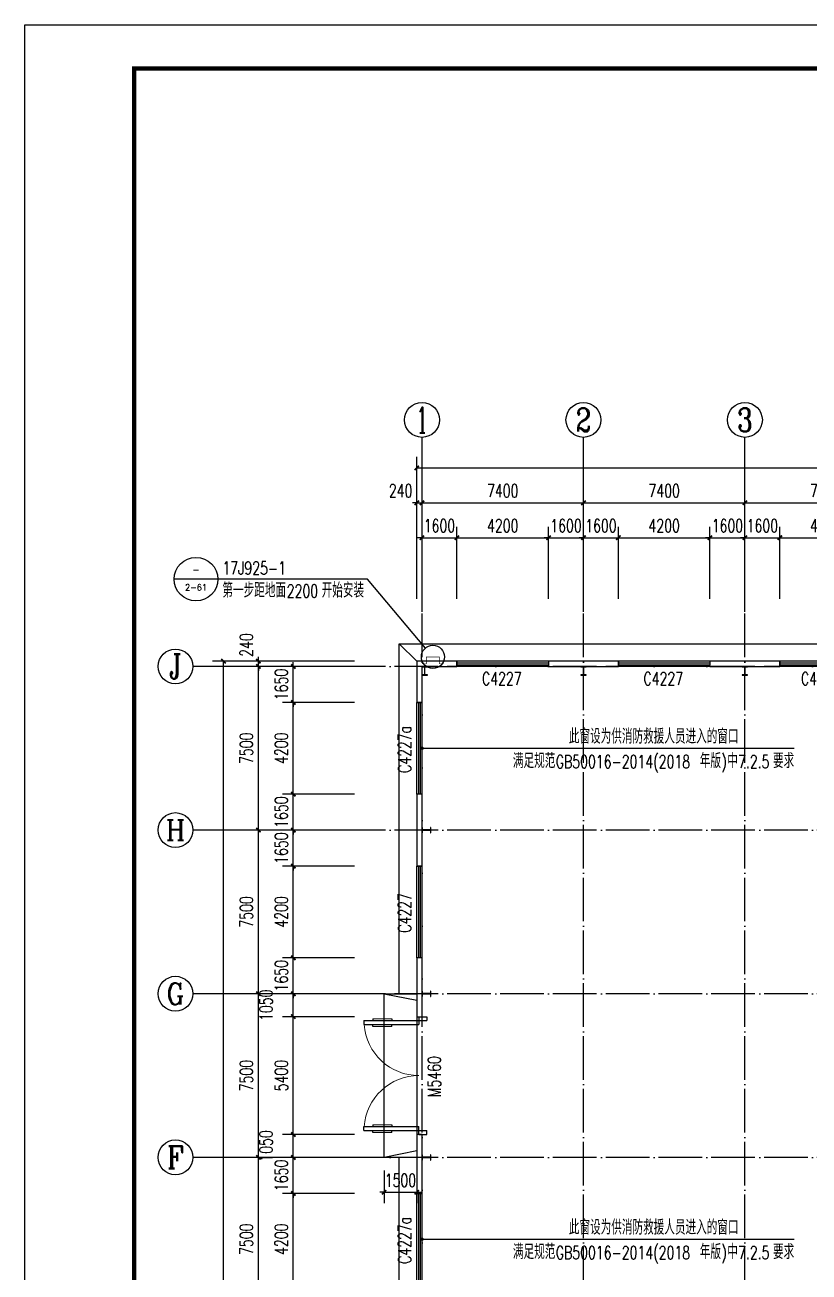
# Model space of a CAD drawing. Extents: x 13276711 to 13543385, y -848943 to -68012.
# Drawn here: x 13328185 to 13364126, y -257397 to -200243 of the extents above; entities that cross this region are included whole.
import ezdxf
from ezdxf.enums import TextEntityAlignment as Align

# ---------------------------------------------------------------- set-up
doc = ezdxf.new("R2010")
doc.units = 0
doc.header["$LTSCALE"] = 1000
doc.header["$MEASUREMENT"] = 0
doc.linetypes.add('DOTE', pattern=[2.42, 2, -0.2, 0.02, -0.2])
for name, color, linetype in [('AXIS', 3, 'Continuous'), ('AXIS_TEXT', 7, 'Continuous'), ('COLUMN', 2, 'Continuous'), ('DIM_LEAD', 3, 'Continuous'), ('DOTE', 1, 'DOTE'), ('PUB_DIM', 3, 'Continuous'), ('PUB_TEXT', 7, 'Continuous'), ('TK', 4, 'Continuous'), ('WALL-PARAPET', 6, 'Continuous'), ('WINDOW', 4, 'Continuous'), ('WINDOW_TEXT', 7, 'Continuous')]:
    doc.layers.add(name, color=color, linetype=linetype)
doc.styles.add('_TCH_AXIS', font='COMPLEX', dxfattribs={"bigfont": 'GBCBIG'})
doc.styles.add('_TCH_DIM', font='SIMPLEX', dxfattribs={"bigfont": 'GBCBIG'})
doc.styles.add('_TCH_DIM_T3', font='SIMPLEX', dxfattribs={"width": 0.705882, "bigfont": 'GBCBIG'})
doc.styles.add('_TCH_WINDOW', font='SIMPLEX', dxfattribs={"height": 3.5, "bigfont": 'GBCBIG'})
doc.styles.add('COMPLEX', font='COMPLEX')
doc.dimstyles.new('_TCH_ARCH&&200', dxfattribs={"dimtxt": 595, "dimasz": 200, "dimexe": 500, "dimexo": 600, "dimgap": 252.5, "dimtad": 1, "dimdec": 0, "dimzin": 0, "dimdsep": 46, "dimtxsty": '_TCH_DIM_T3', "dimblk": 'ARCHTICK', "dimcen": 0.09, "dimclrt": 7, "dimazin": 2, "dimtfac": 1, "dimtdec": 0, "dimtix": 1, "dimtmove": 2, "dimatfit": 3, "dimfxl": 0, "dimtolj": 1, "dimtzin": 0, "dimarcsym": 0})

# ---------------------------------------------------------------- blocks, each defined once
blk = doc.blocks.new('A$C797E1D2B')
at = {"layer": 'COLUMN'}
h = blk.add_hatch(color=256, dxfattribs=at)
h.paths.add_polyline_path([(125, 400), (250, 400), (250, 388), (130, 388), (130, 200), (125, 200)])
h.paths.add_polyline_path([(0, 400), (125, 400), (125, 200), (120, 200), (120, 388), (0, 388)])
h.paths.add_polyline_path([(0, 12), (120, 12), (120, 200), (125, 200), (125, 0), (0, 0)])
h.paths.add_polyline_path([(125, 200), (130, 200), (130, 12), (250, 12), (250, 0), (125, 0)])
blk.add_lwpolyline([(250, 0), (250, 12), (130, 12), (130, 388), (250, 388), (250, 400), (0, 400), (0, 388), (120, 388), (120, 12), (0, 12), (0, 0)], close=True, dxfattribs=at)
blk = doc.blocks.new('GeYuanFrame_27736213', base_point=(20.09, 4.53))
at = {"layer": 'TK'}
blk.add_lwpolyline([(20.09, 4.53), (20.09, 598.53), (1071.09, 598.53), (1071.09, 4.53)], close=True, dxfattribs=at)
at = {"layer": 'TK', "const_width": 1}
blk.add_lwpolyline([(45.09, 588.53), (1061.09, 588.53), (1061.09, 14.53), (45.09, 14.53)], close=True, dxfattribs=at)
blk = doc.blocks.new('$DorLib2D$00000011')
for p, q in [((-0.467, 0.471), (-0.467, -0.062)), ((-0.467, 0.471), (-0.433, 0.471)), ((-0.433, 0.471), (-0.433, 0.004)), ((0.433, 0.471), (0.433, 0.004)), ((0.467, 0.471), (0.433, 0.471)), ((0.467, 0.471), (0.467, -0.062)), ((-0.483, 0.396), (-0.467, 0.396)), ((-0.417, 0.396), (-0.433, 0.396)), ((0.417, 0.396), (0.433, 0.396)), ((0.483, 0.396), (0.467, 0.396)), ((-0.483, 0.235), (-0.467, 0.235)), ((-0.417, 0.235), (-0.433, 0.235)), ((0.417, 0.235), (0.433, 0.235)), ((0.483, 0.235), (0.467, 0.235)), ((-0.5, 0.004), (-0.433, 0.004)), ((-0.5, 0.004), (-0.5, -0.062)), ((0.5, 0.004), (0.433, 0.004)), ((0.5, 0.004), (0.5, -0.062)), ((-0.5, -0.062), (-0.467, -0.062)), ((0.5, -0.062), (0.467, -0.062))]:
    blk.add_line(p, q)
at = {"lineweight": 13}
for p, q in [((-0.483, 0.396), (-0.483, 0.235)), ((-0.417, 0.396), (-0.417, 0.235)), ((0.417, 0.396), (0.417, 0.235)), ((0.483, 0.396), (0.483, 0.235))]:
    blk.add_line(p, q, dxfattribs=at)
for centre, start, end in [((-0.467, 0.004), 0, 85.904), ((0.467, 0.004), 94.096, 180)]:
    blk.add_arc(centre, 0.467, start, end, dxfattribs=at)
blk = doc.blocks.new('$TCHSYS$WIN2D')
for p, q in [((-0.5, 0.5), (0.5, 0.5)), ((-0.5, 0.5), (-0.5, -0.5)), ((0.5, 0.5), (0.5, -0.5)), ((0.5, 0.167), (-0.5, 0.167)), ((0.5, -0.167), (-0.5, -0.167)), ((-0.5, -0.5), (0.5, -0.5))]:
    blk.add_line(p, q)
blk = doc.blocks.new('_AXISO')
blk.add_circle((0, 0), 0.5)
at = {"layer": 'AXIS_TEXT', "style": 'COMPLEX', "width": 1.041667}
blk.add_attdef('A', text='', height=0.56, dxfattribs=at).set_placement((-0.25, -0.28), (0.25, -0.28), align=Align.FIT)
blk = doc.blocks.new('_ArchTick')
at = {"color": 0, "linetype": 'ByBlock', "const_width": 0.4}
blk.add_lwpolyline([(-0.5, -0.5), (0.5, 0.5)], dxfattribs=at)
blk = doc.blocks.new('*D85')
at = {"layer": 'AXIS', "color": 0, "lineweight": -2}
for p, q in [((13343285, -229403), (13336785, -229403)), ((13337285, -289883), (13337285, -229403)), ((13343285, -289883), (13336785, -289883))]:
    blk.add_line(p, q, dxfattribs=at)
at = {"layer": 'Defpoints', "color": 0}
for p in [(13337285, -229403), (13343885, -229403), (13343885, -289883)]:
    blk.add_point(p, dxfattribs=at)
at = {"layer": 'AXIS', "color": 0, "lineweight": -2, "xscale": 200, "yscale": 200, "zscale": 200}
for p, rotation in [((13337285, -229403), 90), ((13337285, -289883), 270)]:
    blk.add_blockref('_ArchTick', p, dxfattribs=dict(at, rotation=rotation))
at = {"layer": 'AXIS', "color": 7, "insert": (13336735, -259643), "char_height": 595, "attachment_point": 5, "rotation": 90, "style": '_TCH_DIM_T3'}
blk.add_mtext('\\A1;60480', dxfattribs=at)
blk = doc.blocks.new('*D92')
at = {"layer": 'AXIS', "color": 0, "lineweight": -2}
for p, q in [((13343285, -252143), (13338385, -252143)), ((13338885, -259643), (13338885, -252143)), ((13343285, -259643), (13338385, -259643))]:
    blk.add_line(p, q, dxfattribs=at)
at = {"layer": 'Defpoints', "color": 0}
for p in [(13338885, -252143), (13343885, -252143), (13343885, -259643)]:
    blk.add_point(p, dxfattribs=at)
at = {"layer": 'AXIS', "color": 0, "lineweight": -2, "xscale": 200, "yscale": 200, "zscale": 200}
for p, rotation in [((13338885, -252143), 90), ((13338885, -259643), 270)]:
    blk.add_blockref('_ArchTick', p, dxfattribs=dict(at, rotation=rotation))
at = {"layer": 'AXIS', "color": 7, "insert": (13338335, -255893), "char_height": 595, "attachment_point": 5, "rotation": 90, "style": '_TCH_DIM_T3'}
blk.add_mtext('\\A1;7500', dxfattribs=at)
blk = doc.blocks.new('*D93')
at = {"layer": 'AXIS', "color": 0, "lineweight": -2}
for p, q in [((13343285, -244643), (13338385, -244643)), ((13338885, -252143), (13338885, -244643)), ((13343285, -252143), (13338385, -252143))]:
    blk.add_line(p, q, dxfattribs=at)
at = {"layer": 'Defpoints', "color": 0}
for p in [(13338885, -244643), (13343885, -244643), (13343885, -252143)]:
    blk.add_point(p, dxfattribs=at)
at = {"layer": 'AXIS', "color": 0, "lineweight": -2, "xscale": 200, "yscale": 200, "zscale": 200}
for p, rotation in [((13338885, -244643), 90), ((13338885, -252143), 270)]:
    blk.add_blockref('_ArchTick', p, dxfattribs=dict(at, rotation=rotation))
at = {"layer": 'AXIS', "color": 7, "insert": (13338335, -248393), "char_height": 595, "attachment_point": 5, "rotation": 90, "style": '_TCH_DIM_T3'}
blk.add_mtext('\\A1;7500', dxfattribs=at)
blk = doc.blocks.new('*D94')
at = {"layer": 'AXIS', "color": 0, "lineweight": -2}
for p, q in [((13343285, -237143), (13338385, -237143)), ((13338885, -244643), (13338885, -237143)), ((13343285, -244643), (13338385, -244643))]:
    blk.add_line(p, q, dxfattribs=at)
at = {"layer": 'Defpoints', "color": 0}
for p in [(13338885, -237143), (13343885, -237143), (13343885, -244643)]:
    blk.add_point(p, dxfattribs=at)
at = {"layer": 'AXIS', "color": 0, "lineweight": -2, "xscale": 200, "yscale": 200, "zscale": 200}
for p, rotation in [((13338885, -237143), 90), ((13338885, -244643), 270)]:
    blk.add_blockref('_ArchTick', p, dxfattribs=dict(at, rotation=rotation))
at = {"layer": 'AXIS', "color": 7, "insert": (13338335, -240893), "char_height": 595, "attachment_point": 5, "rotation": 90, "style": '_TCH_DIM_T3'}
blk.add_mtext('\\A1;7500', dxfattribs=at)
blk = doc.blocks.new('*D95')
at = {"layer": 'AXIS', "color": 0, "lineweight": -2}
for p, q in [((13343285, -229643), (13338385, -229643)), ((13338885, -237143), (13338885, -229643)), ((13343285, -237143), (13338385, -237143))]:
    blk.add_line(p, q, dxfattribs=at)
at = {"layer": 'Defpoints', "color": 0}
for p in [(13338885, -229643), (13343885, -229643), (13343885, -237143)]:
    blk.add_point(p, dxfattribs=at)
at = {"layer": 'AXIS', "color": 0, "lineweight": -2, "xscale": 200, "yscale": 200, "zscale": 200}
for p, rotation in [((13338885, -229643), 90), ((13338885, -237143), 270)]:
    blk.add_blockref('_ArchTick', p, dxfattribs=dict(at, rotation=rotation))
at = {"layer": 'AXIS', "color": 7, "insert": (13338335, -233393), "char_height": 595, "attachment_point": 5, "rotation": 90, "style": '_TCH_DIM_T3'}
blk.add_mtext('\\A1;7500', dxfattribs=at)
blk = doc.blocks.new('*D96')
at = {"layer": 'AXIS', "color": 0, "lineweight": -2}
for p, q in [((13343285, -229403), (13338385, -229403)), ((13343285, -229643), (13338385, -229643)), ((13338885, -229403), (13338885, -229203)), ((13338885, -229643), (13338885, -229403)), ((13338885, -229643), (13338885, -229843))]:
    blk.add_line(p, q, dxfattribs=at)
at = {"layer": 'Defpoints', "color": 0}
for p in [(13338885, -229403), (13343885, -229403), (13343885, -229643)]:
    blk.add_point(p, dxfattribs=at)
at = {"layer": 'AXIS', "color": 0, "lineweight": -2, "xscale": 200, "yscale": 200, "zscale": 200}
for p, rotation in [((13338885, -229403), 270), ((13338885, -229643), 90)]:
    blk.add_blockref('_ArchTick', p, dxfattribs=dict(at, rotation=rotation))
at = {"layer": 'AXIS', "color": 7, "insert": (13338335, -228663), "char_height": 595, "attachment_point": 5, "rotation": 90, "style": '_TCH_DIM_T3'}
blk.add_mtext('\\A1;240', dxfattribs=at)
blk = doc.blocks.new('*D97')
at = {"layer": 'AXIS', "color": 0, "lineweight": -2}
for p, q in [((13346145, -226543), (13346145, -220043)), ((13509425, -226543), (13509425, -220043)), ((13346145, -220543), (13509425, -220543))]:
    blk.add_line(p, q, dxfattribs=at)
at = {"layer": 'Defpoints', "color": 0}
for p in [(13509425, -220543), (13346145, -227143), (13509425, -227143)]:
    blk.add_point(p, dxfattribs=at)
at = {"layer": 'AXIS', "color": 0, "lineweight": -2, "xscale": 200, "yscale": 200, "zscale": 200, "rotation": 180}
blk.add_blockref('_ArchTick', (13346145, -220543), dxfattribs=at)
at = {"layer": 'AXIS', "color": 0, "lineweight": -2, "xscale": 200, "yscale": 200, "zscale": 200}
blk.add_blockref('_ArchTick', (13509425, -220543), dxfattribs=at)
at = {"layer": 'AXIS', "color": 7, "insert": (13427785, -219993), "char_height": 595, "attachment_point": 5, "style": '_TCH_DIM_T3'}
blk.add_mtext('\\A1;163280', dxfattribs=at)
blk = doc.blocks.new('*D98')
at = {"layer": 'AXIS', "color": 0, "lineweight": -2}
for p, q in [((13346145, -226543), (13346145, -221643)), ((13346385, -226543), (13346385, -221643)), ((13346145, -222143), (13345945, -222143)), ((13346145, -222143), (13346385, -222143)), ((13346385, -222143), (13346585, -222143))]:
    blk.add_line(p, q, dxfattribs=at)
at = {"layer": 'Defpoints', "color": 0}
for p in [(13346385, -222143), (13346145, -227143), (13346385, -227143)]:
    blk.add_point(p, dxfattribs=at)
at = {"layer": 'AXIS', "color": 0, "lineweight": -2, "xscale": 200, "yscale": 200, "zscale": 200}
blk.add_blockref('_ArchTick', (13346145, -222143), dxfattribs=at)
at = {"layer": 'AXIS', "color": 0, "lineweight": -2, "xscale": 200, "yscale": 200, "zscale": 200, "rotation": 180}
blk.add_blockref('_ArchTick', (13346385, -222143), dxfattribs=at)
at = {"layer": 'AXIS', "color": 7, "insert": (13345405, -221593), "char_height": 595, "attachment_point": 5, "style": '_TCH_DIM_T3'}
blk.add_mtext('\\A1;240', dxfattribs=at)
blk = doc.blocks.new('*D99')
at = {"layer": 'AXIS', "color": 0, "lineweight": -2}
for p, q in [((13346385, -226543), (13346385, -221643)), ((13353785, -226543), (13353785, -221643)), ((13346385, -222143), (13353785, -222143))]:
    blk.add_line(p, q, dxfattribs=at)
at = {"layer": 'Defpoints', "color": 0}
for p in [(13353785, -222143), (13346385, -227143), (13353785, -227143)]:
    blk.add_point(p, dxfattribs=at)
at = {"layer": 'AXIS', "color": 0, "lineweight": -2, "xscale": 200, "yscale": 200, "zscale": 200, "rotation": 180}
blk.add_blockref('_ArchTick', (13346385, -222143), dxfattribs=at)
at = {"layer": 'AXIS', "color": 0, "lineweight": -2, "xscale": 200, "yscale": 200, "zscale": 200}
blk.add_blockref('_ArchTick', (13353785, -222143), dxfattribs=at)
at = {"layer": 'AXIS', "color": 7, "insert": (13350085, -221593), "char_height": 595, "attachment_point": 5, "style": '_TCH_DIM_T3'}
blk.add_mtext('\\A1;7400', dxfattribs=at)
blk = doc.blocks.new('*D100')
at = {"layer": 'AXIS', "color": 0, "lineweight": -2}
for p, q in [((13353785, -226543), (13353785, -221643)), ((13361185, -226543), (13361185, -221643)), ((13353785, -222143), (13361185, -222143))]:
    blk.add_line(p, q, dxfattribs=at)
at = {"layer": 'Defpoints', "color": 0}
for p in [(13361185, -222143), (13353785, -227143), (13361185, -227143)]:
    blk.add_point(p, dxfattribs=at)
at = {"layer": 'AXIS', "color": 0, "lineweight": -2, "xscale": 200, "yscale": 200, "zscale": 200, "rotation": 180}
blk.add_blockref('_ArchTick', (13353785, -222143), dxfattribs=at)
at = {"layer": 'AXIS', "color": 0, "lineweight": -2, "xscale": 200, "yscale": 200, "zscale": 200}
blk.add_blockref('_ArchTick', (13361185, -222143), dxfattribs=at)
at = {"layer": 'AXIS', "color": 7, "insert": (13357485, -221593), "char_height": 595, "attachment_point": 5, "style": '_TCH_DIM_T3'}
blk.add_mtext('\\A1;7400', dxfattribs=at)
blk = doc.blocks.new('*D101')
at = {"layer": 'AXIS', "color": 0, "lineweight": -2}
for p, q in [((13361185, -226543), (13361185, -221643)), ((13368585, -226543), (13368585, -221643)), ((13361185, -222143), (13368585, -222143))]:
    blk.add_line(p, q, dxfattribs=at)
at = {"layer": 'Defpoints', "color": 0}
for p in [(13368585, -222143), (13361185, -227143), (13368585, -227143)]:
    blk.add_point(p, dxfattribs=at)
at = {"layer": 'AXIS', "color": 0, "lineweight": -2, "xscale": 200, "yscale": 200, "zscale": 200, "rotation": 180}
blk.add_blockref('_ArchTick', (13361185, -222143), dxfattribs=at)
at = {"layer": 'AXIS', "color": 0, "lineweight": -2, "xscale": 200, "yscale": 200, "zscale": 200}
blk.add_blockref('_ArchTick', (13368585, -222143), dxfattribs=at)
at = {"layer": 'AXIS', "color": 7, "insert": (13364885, -221593), "char_height": 595, "attachment_point": 5, "style": '_TCH_DIM_T3'}
blk.add_mtext('\\A1;7400', dxfattribs=at)
blk = doc.blocks.new('*D406')
at = {"layer": 'Defpoints', "color": 0}
for p in [(13340485, -253793), (13343885, -253793), (13343885, -257993)]:
    blk.add_point(p, dxfattribs=at)
at = {"layer": 'PUB_DIM', "color": 0, "lineweight": -2}
for p, q in [((13343285, -253793), (13339985, -253793)), ((13340485, -257993), (13340485, -253793)), ((13343285, -257993), (13339985, -257993))]:
    blk.add_line(p, q, dxfattribs=at)
at = {"layer": 'PUB_DIM', "color": 0, "lineweight": -2, "xscale": 200, "yscale": 200, "zscale": 200}
for p, rotation in [((13340485, -253793), 90), ((13340485, -257993), 270)]:
    blk.add_blockref('_ArchTick', p, dxfattribs=dict(at, rotation=rotation))
at = {"layer": 'PUB_DIM', "color": 7, "insert": (13339935, -255893), "char_height": 595, "attachment_point": 5, "rotation": 90, "style": '_TCH_DIM_T3'}
blk.add_mtext('\\A1;4200', dxfattribs=at)
blk = doc.blocks.new('*D407')
at = {"layer": 'Defpoints', "color": 0}
for p in [(13340485, -252143), (13343885, -252143), (13343885, -253793)]:
    blk.add_point(p, dxfattribs=at)
at = {"layer": 'PUB_DIM', "color": 0, "lineweight": -2}
for p, q in [((13340485, -252143), (13340485, -251943)), ((13343285, -252143), (13339985, -252143)), ((13340485, -253793), (13340485, -252143)), ((13343285, -253793), (13339985, -253793)), ((13340485, -253793), (13340485, -253993))]:
    blk.add_line(p, q, dxfattribs=at)
at = {"layer": 'PUB_DIM', "color": 0, "lineweight": -2, "xscale": 200, "yscale": 200, "zscale": 200}
for p, rotation in [((13340485, -252143), 270), ((13340485, -253793), 90)]:
    blk.add_blockref('_ArchTick', p, dxfattribs=dict(at, rotation=rotation))
at = {"layer": 'PUB_DIM', "color": 7, "insert": (13339935, -252968), "char_height": 595, "attachment_point": 5, "rotation": 90, "style": '_TCH_DIM_T3'}
blk.add_mtext('\\A1;1650', dxfattribs=at)
blk = doc.blocks.new('*D408')
at = {"layer": 'Defpoints', "color": 0}
for p in [(13340485, -251093), (13343885, -251093), (13343885, -252143)]:
    blk.add_point(p, dxfattribs=at)
at = {"layer": 'PUB_DIM', "color": 0, "lineweight": -2}
for p, q in [((13343285, -251093), (13339985, -251093)), ((13340485, -252143), (13340485, -251093)), ((13343285, -252143), (13339985, -252143))]:
    blk.add_line(p, q, dxfattribs=at)
at = {"layer": 'PUB_DIM', "color": 0, "lineweight": -2, "xscale": 200, "yscale": 200, "zscale": 200}
for p, rotation in [((13340485, -251093), 90), ((13340485, -252143), 270)]:
    blk.add_blockref('_ArchTick', p, dxfattribs=dict(at, rotation=rotation))
at = {"layer": 'PUB_DIM', "color": 7, "insert": (13339235, -251618), "char_height": 595, "attachment_point": 5, "rotation": 90, "style": '_TCH_DIM_T3'}
blk.add_mtext('\\A1;1050', dxfattribs=at)
blk = doc.blocks.new('*D409')
at = {"layer": 'Defpoints', "color": 0}
for p in [(13340485, -245693), (13343885, -245693), (13343885, -251093)]:
    blk.add_point(p, dxfattribs=at)
at = {"layer": 'PUB_DIM', "color": 0, "lineweight": -2}
for p, q in [((13343285, -245693), (13339985, -245693)), ((13340485, -251093), (13340485, -245693)), ((13343285, -251093), (13339985, -251093))]:
    blk.add_line(p, q, dxfattribs=at)
at = {"layer": 'PUB_DIM', "color": 0, "lineweight": -2, "xscale": 200, "yscale": 200, "zscale": 200}
for p, rotation in [((13340485, -245693), 90), ((13340485, -251093), 270)]:
    blk.add_blockref('_ArchTick', p, dxfattribs=dict(at, rotation=rotation))
at = {"layer": 'PUB_DIM', "color": 7, "insert": (13339935, -248393), "char_height": 595, "attachment_point": 5, "rotation": 90, "style": '_TCH_DIM_T3'}
blk.add_mtext('\\A1;5400', dxfattribs=at)
blk = doc.blocks.new('*D410')
at = {"layer": 'Defpoints', "color": 0}
for p in [(13340485, -244643), (13343885, -244643), (13343885, -245693)]:
    blk.add_point(p, dxfattribs=at)
at = {"layer": 'PUB_DIM', "color": 0, "lineweight": -2}
for p, q in [((13343285, -244643), (13339985, -244643)), ((13340485, -245693), (13340485, -244643)), ((13343285, -245693), (13339985, -245693))]:
    blk.add_line(p, q, dxfattribs=at)
at = {"layer": 'PUB_DIM', "color": 0, "lineweight": -2, "xscale": 200, "yscale": 200, "zscale": 200}
for p, rotation in [((13340485, -244643), 90), ((13340485, -245693), 270)]:
    blk.add_blockref('_ArchTick', p, dxfattribs=dict(at, rotation=rotation))
at = {"layer": 'PUB_DIM', "color": 7, "insert": (13339235, -245168), "char_height": 595, "attachment_point": 5, "rotation": 90, "style": '_TCH_DIM_T3'}
blk.add_mtext('\\A1;1050', dxfattribs=at)
blk = doc.blocks.new('*D411')
at = {"layer": 'Defpoints', "color": 0}
for p in [(13340485, -242993), (13343885, -242993), (13343885, -244643)]:
    blk.add_point(p, dxfattribs=at)
at = {"layer": 'PUB_DIM', "color": 0, "lineweight": -2}
for p, q in [((13340485, -242993), (13340485, -242793)), ((13343285, -242993), (13339985, -242993)), ((13340485, -244643), (13340485, -242993)), ((13343285, -244643), (13339985, -244643)), ((13340485, -244643), (13340485, -244843))]:
    blk.add_line(p, q, dxfattribs=at)
at = {"layer": 'PUB_DIM', "color": 0, "lineweight": -2, "xscale": 200, "yscale": 200, "zscale": 200}
for p, rotation in [((13340485, -242993), 270), ((13340485, -244643), 90)]:
    blk.add_blockref('_ArchTick', p, dxfattribs=dict(at, rotation=rotation))
at = {"layer": 'PUB_DIM', "color": 7, "insert": (13339935, -243818), "char_height": 595, "attachment_point": 5, "rotation": 90, "style": '_TCH_DIM_T3'}
blk.add_mtext('\\A1;1650', dxfattribs=at)
blk = doc.blocks.new('*D412')
at = {"layer": 'Defpoints', "color": 0}
for p in [(13340485, -238793), (13343885, -238793), (13343885, -242993)]:
    blk.add_point(p, dxfattribs=at)
at = {"layer": 'PUB_DIM', "color": 0, "lineweight": -2}
for p, q in [((13343285, -238793), (13339985, -238793)), ((13340485, -242993), (13340485, -238793)), ((13343285, -242993), (13339985, -242993))]:
    blk.add_line(p, q, dxfattribs=at)
at = {"layer": 'PUB_DIM', "color": 0, "lineweight": -2, "xscale": 200, "yscale": 200, "zscale": 200}
for p, rotation in [((13340485, -238793), 90), ((13340485, -242993), 270)]:
    blk.add_blockref('_ArchTick', p, dxfattribs=dict(at, rotation=rotation))
at = {"layer": 'PUB_DIM', "color": 7, "insert": (13339935, -240893), "char_height": 595, "attachment_point": 5, "rotation": 90, "style": '_TCH_DIM_T3'}
blk.add_mtext('\\A1;4200', dxfattribs=at)
blk = doc.blocks.new('*D413')
at = {"layer": 'Defpoints', "color": 0}
for p in [(13340485, -237143), (13343885, -237143), (13343885, -238793)]:
    blk.add_point(p, dxfattribs=at)
at = {"layer": 'PUB_DIM', "color": 0, "lineweight": -2}
for p, q in [((13343285, -237143), (13339985, -237143)), ((13340485, -237143), (13340485, -236943)), ((13340485, -238793), (13340485, -237143)), ((13343285, -238793), (13339985, -238793)), ((13340485, -238793), (13340485, -238993))]:
    blk.add_line(p, q, dxfattribs=at)
at = {"layer": 'PUB_DIM', "color": 0, "lineweight": -2, "xscale": 200, "yscale": 200, "zscale": 200}
for p, rotation in [((13340485, -237143), 270), ((13340485, -238793), 90)]:
    blk.add_blockref('_ArchTick', p, dxfattribs=dict(at, rotation=rotation))
at = {"layer": 'PUB_DIM', "color": 7, "insert": (13339935, -237968), "char_height": 595, "attachment_point": 5, "rotation": 90, "style": '_TCH_DIM_T3'}
blk.add_mtext('\\A1;1650', dxfattribs=at)
blk = doc.blocks.new('*D414')
at = {"layer": 'Defpoints', "color": 0}
for p in [(13340485, -235493), (13343885, -235493), (13343885, -237143)]:
    blk.add_point(p, dxfattribs=at)
at = {"layer": 'PUB_DIM', "color": 0, "lineweight": -2}
for p, q in [((13340485, -235493), (13340485, -235293)), ((13343285, -235493), (13339985, -235493)), ((13340485, -237143), (13340485, -235493)), ((13343285, -237143), (13339985, -237143)), ((13340485, -237143), (13340485, -237343))]:
    blk.add_line(p, q, dxfattribs=at)
at = {"layer": 'PUB_DIM', "color": 0, "lineweight": -2, "xscale": 200, "yscale": 200, "zscale": 200}
for p, rotation in [((13340485, -235493), 270), ((13340485, -237143), 90)]:
    blk.add_blockref('_ArchTick', p, dxfattribs=dict(at, rotation=rotation))
at = {"layer": 'PUB_DIM', "color": 7, "insert": (13339935, -236318), "char_height": 595, "attachment_point": 5, "rotation": 90, "style": '_TCH_DIM_T3'}
blk.add_mtext('\\A1;1650', dxfattribs=at)
blk = doc.blocks.new('*D415')
at = {"layer": 'Defpoints', "color": 0}
for p in [(13340485, -231293), (13343885, -231293), (13343885, -235493)]:
    blk.add_point(p, dxfattribs=at)
at = {"layer": 'PUB_DIM', "color": 0, "lineweight": -2}
for p, q in [((13343285, -231293), (13339985, -231293)), ((13340485, -235493), (13340485, -231293)), ((13343285, -235493), (13339985, -235493))]:
    blk.add_line(p, q, dxfattribs=at)
at = {"layer": 'PUB_DIM', "color": 0, "lineweight": -2, "xscale": 200, "yscale": 200, "zscale": 200}
for p, rotation in [((13340485, -231293), 90), ((13340485, -235493), 270)]:
    blk.add_blockref('_ArchTick', p, dxfattribs=dict(at, rotation=rotation))
at = {"layer": 'PUB_DIM', "color": 7, "insert": (13339935, -233393), "char_height": 595, "attachment_point": 5, "rotation": 90, "style": '_TCH_DIM_T3'}
blk.add_mtext('\\A1;4200', dxfattribs=at)
blk = doc.blocks.new('*D416')
at = {"layer": 'Defpoints', "color": 0}
for p in [(13340485, -229643), (13343885, -229643), (13343885, -231293)]:
    blk.add_point(p, dxfattribs=at)
at = {"layer": 'PUB_DIM', "color": 0, "lineweight": -2}
for p, q in [((13343285, -229643), (13339985, -229643)), ((13340485, -229643), (13340485, -229443)), ((13340485, -231293), (13340485, -229643)), ((13343285, -231293), (13339985, -231293)), ((13340485, -231293), (13340485, -231493))]:
    blk.add_line(p, q, dxfattribs=at)
at = {"layer": 'PUB_DIM', "color": 0, "lineweight": -2, "xscale": 200, "yscale": 200, "zscale": 200}
for p, rotation in [((13340485, -229643), 270), ((13340485, -231293), 90)]:
    blk.add_blockref('_ArchTick', p, dxfattribs=dict(at, rotation=rotation))
at = {"layer": 'PUB_DIM', "color": 7, "insert": (13339935, -230468), "char_height": 595, "attachment_point": 5, "rotation": 90, "style": '_TCH_DIM_T3'}
blk.add_mtext('\\A1;1650', dxfattribs=at)
blk = doc.blocks.new('*D417')
at = {"layer": 'Defpoints', "color": 0}
for p in [(13347985, -223743), (13346385, -227143), (13347985, -227143)]:
    blk.add_point(p, dxfattribs=at)
at = {"layer": 'PUB_DIM', "color": 0, "lineweight": -2}
for p, q in [((13346385, -226543), (13346385, -223243)), ((13347985, -226543), (13347985, -223243)), ((13346385, -223743), (13346185, -223743)), ((13346385, -223743), (13347985, -223743)), ((13347985, -223743), (13348185, -223743))]:
    blk.add_line(p, q, dxfattribs=at)
at = {"layer": 'PUB_DIM', "color": 0, "lineweight": -2, "xscale": 200, "yscale": 200, "zscale": 200}
blk.add_blockref('_ArchTick', (13346385, -223743), dxfattribs=at)
at = {"layer": 'PUB_DIM', "color": 0, "lineweight": -2, "xscale": 200, "yscale": 200, "zscale": 200, "rotation": 180}
blk.add_blockref('_ArchTick', (13347985, -223743), dxfattribs=at)
at = {"layer": 'PUB_DIM', "color": 7, "insert": (13347185, -223193), "char_height": 595, "attachment_point": 5, "style": '_TCH_DIM_T3'}
blk.add_mtext('\\A1;1600', dxfattribs=at)
blk = doc.blocks.new('*D418')
at = {"layer": 'Defpoints', "color": 0}
for p in [(13352185, -223743), (13347985, -227143), (13352185, -227143)]:
    blk.add_point(p, dxfattribs=at)
at = {"layer": 'PUB_DIM', "color": 0, "lineweight": -2}
for p, q in [((13347985, -226543), (13347985, -223243)), ((13352185, -226543), (13352185, -223243)), ((13347985, -223743), (13352185, -223743))]:
    blk.add_line(p, q, dxfattribs=at)
at = {"layer": 'PUB_DIM', "color": 0, "lineweight": -2, "xscale": 200, "yscale": 200, "zscale": 200, "rotation": 180}
blk.add_blockref('_ArchTick', (13347985, -223743), dxfattribs=at)
at = {"layer": 'PUB_DIM', "color": 0, "lineweight": -2, "xscale": 200, "yscale": 200, "zscale": 200}
blk.add_blockref('_ArchTick', (13352185, -223743), dxfattribs=at)
at = {"layer": 'PUB_DIM', "color": 7, "insert": (13350085, -223193), "char_height": 595, "attachment_point": 5, "style": '_TCH_DIM_T3'}
blk.add_mtext('\\A1;4200', dxfattribs=at)
blk = doc.blocks.new('*D419')
at = {"layer": 'Defpoints', "color": 0}
for p in [(13353785, -223743), (13352185, -227143), (13353785, -227143)]:
    blk.add_point(p, dxfattribs=at)
at = {"layer": 'PUB_DIM', "color": 0, "lineweight": -2}
for p, q in [((13352185, -226543), (13352185, -223243)), ((13353785, -226543), (13353785, -223243)), ((13352185, -223743), (13351985, -223743)), ((13352185, -223743), (13353785, -223743)), ((13353785, -223743), (13353985, -223743))]:
    blk.add_line(p, q, dxfattribs=at)
at = {"layer": 'PUB_DIM', "color": 0, "lineweight": -2, "xscale": 200, "yscale": 200, "zscale": 200}
blk.add_blockref('_ArchTick', (13352185, -223743), dxfattribs=at)
at = {"layer": 'PUB_DIM', "color": 0, "lineweight": -2, "xscale": 200, "yscale": 200, "zscale": 200, "rotation": 180}
blk.add_blockref('_ArchTick', (13353785, -223743), dxfattribs=at)
at = {"layer": 'PUB_DIM', "color": 7, "insert": (13352985, -223193), "char_height": 595, "attachment_point": 5, "style": '_TCH_DIM_T3'}
blk.add_mtext('\\A1;1600', dxfattribs=at)
blk = doc.blocks.new('*D420')
at = {"layer": 'Defpoints', "color": 0}
for p in [(13355385, -223743), (13353785, -227143), (13355385, -227143)]:
    blk.add_point(p, dxfattribs=at)
at = {"layer": 'PUB_DIM', "color": 0, "lineweight": -2}
for p, q in [((13353785, -226543), (13353785, -223243)), ((13355385, -226543), (13355385, -223243)), ((13353785, -223743), (13353585, -223743)), ((13353785, -223743), (13355385, -223743)), ((13355385, -223743), (13355585, -223743))]:
    blk.add_line(p, q, dxfattribs=at)
at = {"layer": 'PUB_DIM', "color": 0, "lineweight": -2, "xscale": 200, "yscale": 200, "zscale": 200}
blk.add_blockref('_ArchTick', (13353785, -223743), dxfattribs=at)
at = {"layer": 'PUB_DIM', "color": 0, "lineweight": -2, "xscale": 200, "yscale": 200, "zscale": 200, "rotation": 180}
blk.add_blockref('_ArchTick', (13355385, -223743), dxfattribs=at)
at = {"layer": 'PUB_DIM', "color": 7, "insert": (13354585, -223193), "char_height": 595, "attachment_point": 5, "style": '_TCH_DIM_T3'}
blk.add_mtext('\\A1;1600', dxfattribs=at)
blk = doc.blocks.new('*D421')
at = {"layer": 'Defpoints', "color": 0}
for p in [(13359585, -223743), (13355385, -227143), (13359585, -227143)]:
    blk.add_point(p, dxfattribs=at)
at = {"layer": 'PUB_DIM', "color": 0, "lineweight": -2}
for p, q in [((13355385, -226543), (13355385, -223243)), ((13359585, -226543), (13359585, -223243)), ((13355385, -223743), (13359585, -223743))]:
    blk.add_line(p, q, dxfattribs=at)
at = {"layer": 'PUB_DIM', "color": 0, "lineweight": -2, "xscale": 200, "yscale": 200, "zscale": 200, "rotation": 180}
blk.add_blockref('_ArchTick', (13355385, -223743), dxfattribs=at)
at = {"layer": 'PUB_DIM', "color": 0, "lineweight": -2, "xscale": 200, "yscale": 200, "zscale": 200}
blk.add_blockref('_ArchTick', (13359585, -223743), dxfattribs=at)
at = {"layer": 'PUB_DIM', "color": 7, "insert": (13357485, -223193), "char_height": 595, "attachment_point": 5, "style": '_TCH_DIM_T3'}
blk.add_mtext('\\A1;4200', dxfattribs=at)
blk = doc.blocks.new('*D422')
at = {"layer": 'Defpoints', "color": 0}
for p in [(13361185, -223743), (13359585, -227143), (13361185, -227143)]:
    blk.add_point(p, dxfattribs=at)
at = {"layer": 'PUB_DIM', "color": 0, "lineweight": -2}
for p, q in [((13359585, -226543), (13359585, -223243)), ((13361185, -226543), (13361185, -223243)), ((13359585, -223743), (13359385, -223743)), ((13359585, -223743), (13361185, -223743)), ((13361185, -223743), (13361385, -223743))]:
    blk.add_line(p, q, dxfattribs=at)
at = {"layer": 'PUB_DIM', "color": 0, "lineweight": -2, "xscale": 200, "yscale": 200, "zscale": 200}
blk.add_blockref('_ArchTick', (13359585, -223743), dxfattribs=at)
at = {"layer": 'PUB_DIM', "color": 0, "lineweight": -2, "xscale": 200, "yscale": 200, "zscale": 200, "rotation": 180}
blk.add_blockref('_ArchTick', (13361185, -223743), dxfattribs=at)
at = {"layer": 'PUB_DIM', "color": 7, "insert": (13360385, -223193), "char_height": 595, "attachment_point": 5, "style": '_TCH_DIM_T3'}
blk.add_mtext('\\A1;1600', dxfattribs=at)
blk = doc.blocks.new('*D423')
at = {"layer": 'Defpoints', "color": 0}
for p in [(13362785, -223743), (13361185, -227143), (13362785, -227143)]:
    blk.add_point(p, dxfattribs=at)
at = {"layer": 'PUB_DIM', "color": 0, "lineweight": -2}
for p, q in [((13361185, -226543), (13361185, -223243)), ((13362785, -226543), (13362785, -223243)), ((13361185, -223743), (13360985, -223743)), ((13361185, -223743), (13362785, -223743)), ((13362785, -223743), (13362985, -223743))]:
    blk.add_line(p, q, dxfattribs=at)
at = {"layer": 'PUB_DIM', "color": 0, "lineweight": -2, "xscale": 200, "yscale": 200, "zscale": 200}
blk.add_blockref('_ArchTick', (13361185, -223743), dxfattribs=at)
at = {"layer": 'PUB_DIM', "color": 0, "lineweight": -2, "xscale": 200, "yscale": 200, "zscale": 200, "rotation": 180}
blk.add_blockref('_ArchTick', (13362785, -223743), dxfattribs=at)
at = {"layer": 'PUB_DIM', "color": 7, "insert": (13361985, -223193), "char_height": 595, "attachment_point": 5, "style": '_TCH_DIM_T3'}
blk.add_mtext('\\A1;1600', dxfattribs=at)
blk = doc.blocks.new('*D424')
at = {"layer": 'Defpoints', "color": 0}
for p in [(13366985, -223743), (13362785, -227143), (13366985, -227143)]:
    blk.add_point(p, dxfattribs=at)
at = {"layer": 'PUB_DIM', "color": 0, "lineweight": -2}
for p, q in [((13362785, -226543), (13362785, -223243)), ((13366985, -226543), (13366985, -223243)), ((13362785, -223743), (13366985, -223743))]:
    blk.add_line(p, q, dxfattribs=at)
at = {"layer": 'PUB_DIM', "color": 0, "lineweight": -2, "xscale": 200, "yscale": 200, "zscale": 200, "rotation": 180}
blk.add_blockref('_ArchTick', (13362785, -223743), dxfattribs=at)
at = {"layer": 'PUB_DIM', "color": 0, "lineweight": -2, "xscale": 200, "yscale": 200, "zscale": 200}
blk.add_blockref('_ArchTick', (13366985, -223743), dxfattribs=at)
at = {"layer": 'PUB_DIM', "color": 7, "insert": (13364885, -223193), "char_height": 595, "attachment_point": 5, "style": '_TCH_DIM_T3'}
blk.add_mtext('\\A1;4200', dxfattribs=at)
blk = doc.blocks.new('*D690')
at = {"layer": 'Defpoints', "color": 0}
for p in [(13344645, -252143), (13346145, -252143), (13346145, -253743)]:
    blk.add_point(p, dxfattribs=at)
at = {"layer": 'PUB_DIM', "color": 0, "lineweight": -2}
for p, q in [((13344645, -252743), (13344645, -254243)), ((13346145, -252743), (13346145, -254243)), ((13344645, -253743), (13344445, -253743)), ((13344645, -253743), (13346145, -253743)), ((13346145, -253743), (13346345, -253743))]:
    blk.add_line(p, q, dxfattribs=at)
at = {"layer": 'PUB_DIM', "color": 0, "lineweight": -2, "xscale": 200, "yscale": 200, "zscale": 200}
blk.add_blockref('_ArchTick', (13344645, -253743), dxfattribs=at)
at = {"layer": 'PUB_DIM', "color": 0, "lineweight": -2, "xscale": 200, "yscale": 200, "zscale": 200, "rotation": 180}
blk.add_blockref('_ArchTick', (13346145, -253743), dxfattribs=at)
at = {"layer": 'PUB_DIM', "color": 7, "insert": (13345395, -253193), "char_height": 595, "attachment_point": 5, "style": '_TCH_DIM_T3'}
blk.add_mtext('\\A1;1500', dxfattribs=at)

msp = doc.modelspace()

# ---------------------------------------------------------------- linework, layer by layer
at = {"ltscale": 0.5}
for p, q in [((13346144.8, -229403.1), (13345344.8, -228603.1)), ((13344644.8, -244643.1), (13346144.8, -244943.1)), ((13346144.8, -251843.1), (13344644.8, -252143.1))]:
    msp.add_line(p, q, dxfattribs=at)
for points in [[(13345344.8, -244643.1), (13345344.8, -228603.1), (13368584.8, -228603.1)], [(13346144.8, -252143.1), (13344644.8, -252143.1), (13344644.8, -244643.1), (13346144.8, -244643.1)], [(13345344.8, -267143.1), (13345344.8, -252143.1)]]:
    msp.add_lwpolyline(points, dxfattribs=at)
at = {"const_width": 30}
msp.add_lwpolyline([(13346384.8, -229523.1), (13346584.8, -229523.1), (13346584.8, -229203.1), (13347184.8, -229203.1), (13347184.8, -229523.1), (13347384.8, -229523.1)], dxfattribs=at)
at = {"layer": 'AXIS'}
for p, q in [((13346384.8, -227143.1), (13346384.8, -219143.1)), ((13353784.8, -227143.1), (13353784.8, -219143.1)), ((13361184.8, -227143.1), (13361184.8, -219143.1)), ((13343884.8, -229643.1), (13335884.8, -229643.1)), ((13343884.8, -237143.1), (13335884.8, -237143.1)), ((13343884.8, -244643.1), (13335884.8, -244643.1)), ((13343884.8, -252143.1), (13335884.8, -252143.1))]:
    msp.add_line(p, q, dxfattribs=at)
at = {"layer": 'DIM_LEAD'}
for p, q in [((13337025.3, -225643.1), (13335025.3, -225643.1)), ((13343884.8, -225643.1), (13337025.3, -225643.1)), ((13346543.2, -228797.6), (13343884.8, -225643.1)), ((13346384.8, -233393.1), (13350484.8, -233393.1)), ((13350484.8, -233393.1), (13363446.6, -233393.1)), ((13346384.8, -255893.1), (13350484.8, -255893.1)), ((13350484.8, -255893.1), (13363446.6, -255893.1))]:
    msp.add_line(p, q, dxfattribs=at)
at = {"layer": 'DIM_LEAD', "const_width": 80}
for points in [[(13346344.8, -233393.1, 1), (13346424.8, -233393.1, 1)], [(13346344.8, -255893.1, 1), (13346424.8, -255893.1, 1)]]:
    msp.add_lwpolyline(points, format="xyb", close=True, dxfattribs=at)
at = {"layer": 'DIM_LEAD'}
for centre, radius in [((13336025.3, -225643.1), 1000), ((13346884.8, -229203.1), 530.2)]:
    msp.add_circle(centre, radius, dxfattribs=at)
at = {"layer": 'DOTE'}
for p, q in [((13346384.8, -292143.1), (13346384.8, -227143.1)), ((13353784.8, -292143.1), (13353784.8, -227143.1)), ((13361184.8, -292143.1), (13361184.8, -227143.1)), ((13511684.8, -229643.1), (13343884.8, -229643.1)), ((13511684.8, -237143.1), (13343884.8, -237143.1)), ((13511684.8, -244643.1), (13343884.8, -244643.1)), ((13511684.8, -252143.1), (13343884.8, -252143.1))]:
    msp.add_line(p, q, dxfattribs=at)
at = {"layer": 'WALL-PARAPET'}
for p, q in [((13346144.8, -229403.1), (13346144.8, -231293.1)), ((13347984.8, -229403.1), (13346144.8, -229403.1)), ((13346384.8, -231293.1), (13346384.8, -229643.1)), ((13346384.8, -229643.1), (13347984.8, -229643.1)), ((13347984.8, -229643.1), (13347984.8, -229403.1)), ((13355384.8, -229403.1), (13352184.8, -229403.1)), ((13352184.8, -229403.1), (13352184.8, -229643.1)), ((13352184.8, -229643.1), (13355384.8, -229643.1)), ((13355384.8, -229643.1), (13355384.8, -229403.1)), ((13362784.8, -229403.1), (13359584.8, -229403.1)), ((13359584.8, -229403.1), (13359584.8, -229643.1)), ((13359584.8, -229643.1), (13362784.8, -229643.1)), ((13362784.8, -229643.1), (13362784.8, -229403.1)), ((13346144.8, -231293.1), (13346384.8, -231293.1)), ((13346144.8, -235493.1), (13346144.8, -238793.1)), ((13346384.8, -235493.1), (13346144.8, -235493.1)), ((13346384.8, -238793.1), (13346384.8, -235493.1)), ((13346144.8, -238793.1), (13346384.8, -238793.1)), ((13346144.8, -242993.1), (13346144.8, -245693.1)), ((13346384.8, -242993.1), (13346144.8, -242993.1)), ((13346384.8, -245693.1), (13346384.8, -242993.1)), ((13346144.8, -245693.1), (13346384.8, -245693.1)), ((13346144.8, -251093.1), (13346144.8, -253793.1)), ((13346384.8, -251093.1), (13346144.8, -251093.1)), ((13346384.8, -253793.1), (13346384.8, -251093.1)), ((13346144.8, -253793.1), (13346384.8, -253793.1))]:
    msp.add_line(p, q, dxfattribs=at)
at = {"layer": 'WINDOW'}
msp.add_line((13346144.8, -245693.1), (13346144.8, -251093.1), dxfattribs=at)

# ---------------------------------------------------------------- block references
at = {"xscale": 200, "yscale": 200, "zscale": 200}
msp.add_blockref('GeYuanFrame_27736213', (13328184.8, -319043.1), dxfattribs=at)
for p, rotation in [((13346634.9, -229643.1), 180), ((13353909.9, -229643.1), 180), ((13361309.9, -229643.1), 180), ((13346784.8, -237268.1), 89.99999999999999), ((13346784.8, -244768.1), 89.99999999999999), ((13346784.8, -252268.1), 89.99999999999999)]:
    msp.add_blockref('A$C797E1D2B', p, dxfattribs=dict(rotation=rotation))
at = {"layer": 'AXIS'}
ref = msp.add_blockref('_AXISO', (13346384.8, -218343.1), dxfattribs=dict(at, xscale=1600, yscale=1600, zscale=1600))
ref.add_attrib('A', '1', dxfattribs={"layer": 'AXIS_TEXT', "ltscale": 0.5, "height": 1176.5, "style": '_TCH_AXIS'}).set_placement((13346132.7, -218931.3), (13346637, -218931.3), align=Align.FIT)
ref = msp.add_blockref('_AXISO', (13353784.8, -218343.1), dxfattribs=dict(at, xscale=1600, yscale=1600, zscale=1600))
ref.add_attrib('A', '2', dxfattribs={"layer": 'AXIS_TEXT', "ltscale": 0.5, "height": 1065, "style": '_TCH_AXIS'}).set_placement((13353429.8, -218875.6), (13354139.9, -218875.6), align=Align.FIT)
ref = msp.add_blockref('_AXISO', (13361184.8, -218343.1), dxfattribs=dict(at, xscale=1600, yscale=1600, zscale=1600))
ref.add_attrib('A', '3', dxfattribs={"layer": 'AXIS_TEXT', "ltscale": 0.5, "height": 1065, "style": '_TCH_AXIS'}).set_placement((13360829.8, -218875.6), (13361539.9, -218875.6), align=Align.FIT)
ref = msp.add_blockref('_AXISO', (13335084.8, -229643.1), dxfattribs=dict(at, xscale=1600, yscale=1600, zscale=1600))
ref.add_attrib('A', 'J', dxfattribs={"layer": 'AXIS_TEXT', "ltscale": 0.5, "height": 1133.9, "style": '_TCH_AXIS'}).set_placement((13334787.9, -230210), (13335381.8, -230210), align=Align.FIT)
ref = msp.add_blockref('_AXISO', (13335084.8, -237143.1), dxfattribs=dict(at, xscale=1600, yscale=1600, zscale=1600))
ref.add_attrib('A', 'H', dxfattribs={"layer": 'AXIS_TEXT', "ltscale": 0.5, "height": 926.9, "style": '_TCH_AXIS'}).set_placement((13334643.5, -237606.5), (13335526.2, -237606.5), align=Align.FIT)
ref = msp.add_blockref('_AXISO', (13335084.8, -244643.1), dxfattribs=dict(at, xscale=1600, yscale=1600, zscale=1600))
ref.add_attrib('A', 'G', dxfattribs={"layer": 'AXIS_TEXT', "ltscale": 0.5, "height": 971.8, "style": '_TCH_AXIS'}).set_placement((13334668.3, -245129), (13335501.4, -245129), align=Align.FIT)
ref = msp.add_blockref('_AXISO', (13335084.8, -252143.1), dxfattribs=dict(at, xscale=1600, yscale=1600, zscale=1600))
ref.add_attrib('A', 'F', dxfattribs={"layer": 'AXIS_TEXT', "ltscale": 0.5, "height": 1018.2, "style": '_TCH_AXIS'}).set_placement((13334697, -252652.1), (13335472.7, -252652.1), align=Align.FIT)
at = {"layer": 'WINDOW'}
ref = msp.add_blockref('$TCHSYS$WIN2D', (13350084.8, -229523.1), dxfattribs=dict(at, xscale=4200, yscale=-240, zscale=4200, rotation=180))
ref.add_attrib('A', 'C4227', (13349134.8, -230500.4), dxfattribs={"layer": 'WINDOW_TEXT', "ltscale": 0.5, "height": 595, "style": '_TCH_WINDOW', "width": 0.705882})
ref = msp.add_blockref('$TCHSYS$WIN2D', (13357484.8, -229523.1), dxfattribs=dict(at, xscale=4200, yscale=-240, zscale=4200, rotation=180))
ref.add_attrib('A', 'C4227', (13356534.8, -230500.4), dxfattribs={"layer": 'WINDOW_TEXT', "ltscale": 0.5, "height": 595, "style": '_TCH_WINDOW', "width": 0.705882})
ref = msp.add_blockref('$TCHSYS$WIN2D', (13364884.8, -229523.1), dxfattribs=dict(at, xscale=4200, yscale=-240, zscale=4200, rotation=180))
ref.add_attrib('A', 'C4227a', (13363754.8, -230500.4), dxfattribs={"layer": 'WINDOW_TEXT', "ltscale": 0.5, "height": 595, "style": '_TCH_WINDOW', "width": 0.705882})
ref = msp.add_blockref('$TCHSYS$WIN2D', (13346264.8, -233393.1), dxfattribs=dict(at, xscale=-4200, yscale=240, zscale=-4200, rotation=270))
ref.add_attrib('A', 'C4227a', (13345882.6, -234523.1), dxfattribs={"layer": 'WINDOW_TEXT', "ltscale": 0.5, "height": 595, "rotation": 90, "style": '_TCH_WINDOW', "width": 0.705882})
ref = msp.add_blockref('$TCHSYS$WIN2D', (13346264.8, -240893.1), dxfattribs=dict(at, xscale=-4200, yscale=240, zscale=-4200, rotation=270))
ref.add_attrib('A', 'C4227', (13345882.6, -241843.1), dxfattribs={"layer": 'WINDOW_TEXT', "ltscale": 0.5, "height": 595, "rotation": 90, "style": '_TCH_WINDOW', "width": 0.705882})
ref = msp.add_blockref('$DorLib2D$00000011', (13346264.8, -248393.1), dxfattribs=dict(at, xscale=5400, yscale=-5400, zscale=5400, rotation=270))
ref.add_attrib('A', 'M5460', (13347242.1, -249373.1), dxfattribs={"layer": 'WINDOW_TEXT', "ltscale": 0.5, "height": 595, "rotation": 90, "style": '_TCH_WINDOW', "width": 0.705882})
ref = msp.add_blockref('$TCHSYS$WIN2D', (13346264.8, -255893.1), dxfattribs=dict(at, xscale=-4200, yscale=240, zscale=-4200, rotation=270))
ref.add_attrib('A', 'C4227a', (13345882.6, -257023.1), dxfattribs={"layer": 'WINDOW_TEXT', "ltscale": 0.5, "height": 595, "rotation": 90, "style": '_TCH_WINDOW', "width": 0.705882})

# ---------------------------------------------------------------- texts
at = {"layer": 'PUB_TEXT', "style": '_TCH_DIM', "width": 0.705882}
for s, p in [('17J925-1', (13337235.3, -225433.1)), ('2200', (13340184.2, -226486.1)), ('GB50016-2014(2018', (13352517.2, -234303.1)), (')', (13360100.2, -234303.1)), ('7.2.5', (13360871.7, -234303.1)), ('GB50016-2014(2018', (13352517.2, -256803.1)), (')', (13360100.2, -256803.1)), ('7.2.5', (13360871.7, -256803.1))]:
    msp.add_text(s, height=595, dxfattribs=at).set_placement(p)
at = {"layer": 'PUB_TEXT', "style": '_TCH_DIM', "width": 0.777778}
msp.add_text('-', height=522, dxfattribs=at).set_placement((13335851.3, -225458), (13336199.3, -225458), align=Align.FIT)
at = {"layer": 'PUB_TEXT', "style": '_TCH_DIM'}
for s, height, p in [('第一步距地面', 675.18, (13337235.3, -226486.1)), ('开始安装', 675.18, (13341784.2, -226486.1)), ('此窗设为供消防救援人员进入的窗口', 675.177, (13353115.7, -233183.1)), ('满足规范', 675.18, (13350551.3, -234303.1)), ('年版', 675.18, (13359117.2, -234303.1)), ('中', 675.2, (13360380.2, -234303.1)), ('要求', 675.18, (13362471.7, -234303.1)), ('此窗设为供消防救援人员进入的窗口', 675.177, (13353115.7, -255683.1)), ('满足规范', 675.18, (13350551.3, -256803.1)), ('年版', 675.18, (13359117.2, -256803.1)), ('中', 675.2, (13360380.2, -256803.1)), ('要求', 675.18, (13362471.7, -256803.1))]:
    msp.add_text(s, height=height, dxfattribs=at).set_placement(p)
msp.add_text('2-61', height=297.49, dxfattribs=at).set_placement((13335522.4, -226167.3), (13336528.2, -226167.3), align=Align.FIT)

# ---------------------------------------------------------------- dimensions: what is measured, and where the dimension line sits
at = {"layer": 'AXIS'}
for p1, p2, distance, text, picture, middle in [((13346144.8, -227143.1), (13509424.8, -227143.1), 6600, '163280', '*D97', (13427784.8, -219993.1)), ((13346384.8, -227143.1), (13353784.8, -227143.1), 5000, '7400', '*D99', (13350084.8, -221593.1)), ((13353784.8, -227143.1), (13361184.8, -227143.1), 5000, '7400', '*D100', (13357484.8, -221593.1)), ((13361184.8, -227143.1), (13368584.8, -227143.1), 5000, '7400', '*D101', (13364884.8, -221593.1)), ((13343884.8, -289883.1), (13343884.8, -229403.1), 6600, '60480', '*D85', (13336734.8, -259643.1)), ((13343884.8, -237143.1), (13343884.8, -229643.1), 5000, '7500', '*D95', (13338334.8, -233393.1)), ((13343884.8, -244643.1), (13343884.8, -237143.1), 5000, '7500', '*D94', (13338334.8, -240893.1)), ((13343884.8, -252143.1), (13343884.8, -244643.1), 5000, '7500', '*D93', (13338334.8, -248393.1)), ((13343884.8, -259643.1), (13343884.8, -252143.1), 5000, '7500', '*D92', (13338334.8, -255893.1))]:
    dim = msp.add_aligned_dim(p1=p1, p2=p2, distance=distance, text=text, dimstyle='_TCH_ARCH&&200', dxfattribs=at)
    dim.commit()
    dim.dimension.update_dxf_attribs({"geometry": picture, "text_midpoint": middle})
for base, p1, p2, angle, picture, middle in [((13346384.8, -222143.1), (13346144.8, -227143.1), (13346384.8, -227143.1), 0, '*D98', (13345404.8, -221593.1)), ((13338884.8, -229403.1), (13343884.8, -229643.1), (13343884.8, -229403.1), 90, '*D96', (13338334.8, -228663.1))]:
    dim = msp.add_linear_dim(base=base, p1=p1, p2=p2, angle=angle, text='240', dimstyle='_TCH_ARCH&&200', dxfattribs=at)
    dim.commit()
    dim.dimension.update_dxf_attribs({"geometry": picture, "text_midpoint": middle, "dimtype": 161})
at = {"layer": 'PUB_DIM'}
for p1, p2, distance, text, picture, middle in [((13346384.8, -227143.1), (13347984.8, -227143.1), 3400, '1600', '*D417', (13347184.8, -223193.1)), ((13347984.8, -227143.1), (13352184.8, -227143.1), 3400, '4200', '*D418', (13350084.8, -223193.1)), ((13352184.8, -227143.1), (13353784.8, -227143.1), 3400, '1600', '*D419', (13352984.8, -223193.1)), ((13353784.8, -227143.1), (13355384.8, -227143.1), 3400, '1600', '*D420', (13354584.8, -223193.1)), ((13355384.8, -227143.1), (13359584.8, -227143.1), 3400, '4200', '*D421', (13357484.8, -223193.1)), ((13359584.8, -227143.1), (13361184.8, -227143.1), 3400, '1600', '*D422', (13360384.8, -223193.1)), ((13361184.8, -227143.1), (13362784.8, -227143.1), 3400, '1600', '*D423', (13361984.8, -223193.1)), ((13362784.8, -227143.1), (13366984.8, -227143.1), 3400, '4200', '*D424', (13364884.8, -223193.1)), ((13343884.8, -231293.1), (13343884.8, -229643.1), 3400, '1650', '*D416', (13339934.8, -230468.1)), ((13343884.8, -235493.1), (13343884.8, -231293.1), 3400, '4200', '*D415', (13339934.8, -233393.1)), ((13343884.8, -237143.1), (13343884.8, -235493.1), 3400, '1650', '*D414', (13339934.8, -236318.1)), ((13343884.8, -238793.1), (13343884.8, -237143.1), 3400, '1650', '*D413', (13339934.8, -237968.1)), ((13343884.8, -242993.1), (13343884.8, -238793.1), 3400, '4200', '*D412', (13339934.8, -240893.1)), ((13343884.8, -244643.1), (13343884.8, -242993.1), 3400, '1650', '*D411', (13339934.8, -243818.1)), ((13343884.8, -251093.1), (13343884.8, -245693.1), 3400, '5400', '*D409', (13339934.8, -248393.1)), ((13343884.8, -253793.1), (13343884.8, -252143.1), 3400, '1650', '*D407', (13339934.8, -252968.1)), ((13344644.8, -252143.1), (13346144.8, -252143.1), -1600, '1500', '*D690', (13345394.8, -253193.1)), ((13343884.8, -257993.1), (13343884.8, -253793.1), 3400, '4200', '*D406', (13339934.8, -255893.1))]:
    dim = msp.add_aligned_dim(p1=p1, p2=p2, distance=distance, text=text, dimstyle='_TCH_ARCH&&200', dxfattribs=at)
    dim.commit()
    dim.dimension.update_dxf_attribs({"geometry": picture, "text_midpoint": middle})
for base, p1, p2, picture, middle in [((13340484.8, -244643.1), (13343884.8, -245693.1), (13343884.8, -244643.1), '*D410', (13339234.8, -245168.1)), ((13340484.8, -251093.1), (13343884.8, -252143.1), (13343884.8, -251093.1), '*D408', (13339234.8, -251618.1))]:
    dim = msp.add_linear_dim(base=base, p1=p1, p2=p2, angle=90, text='1050', dimstyle='_TCH_ARCH&&200', dxfattribs=at)
    dim.commit()
    dim.dimension.update_dxf_attribs({"geometry": picture, "text_midpoint": middle, "dimtype": 161})

doc.saveas('drawing.dxf')
